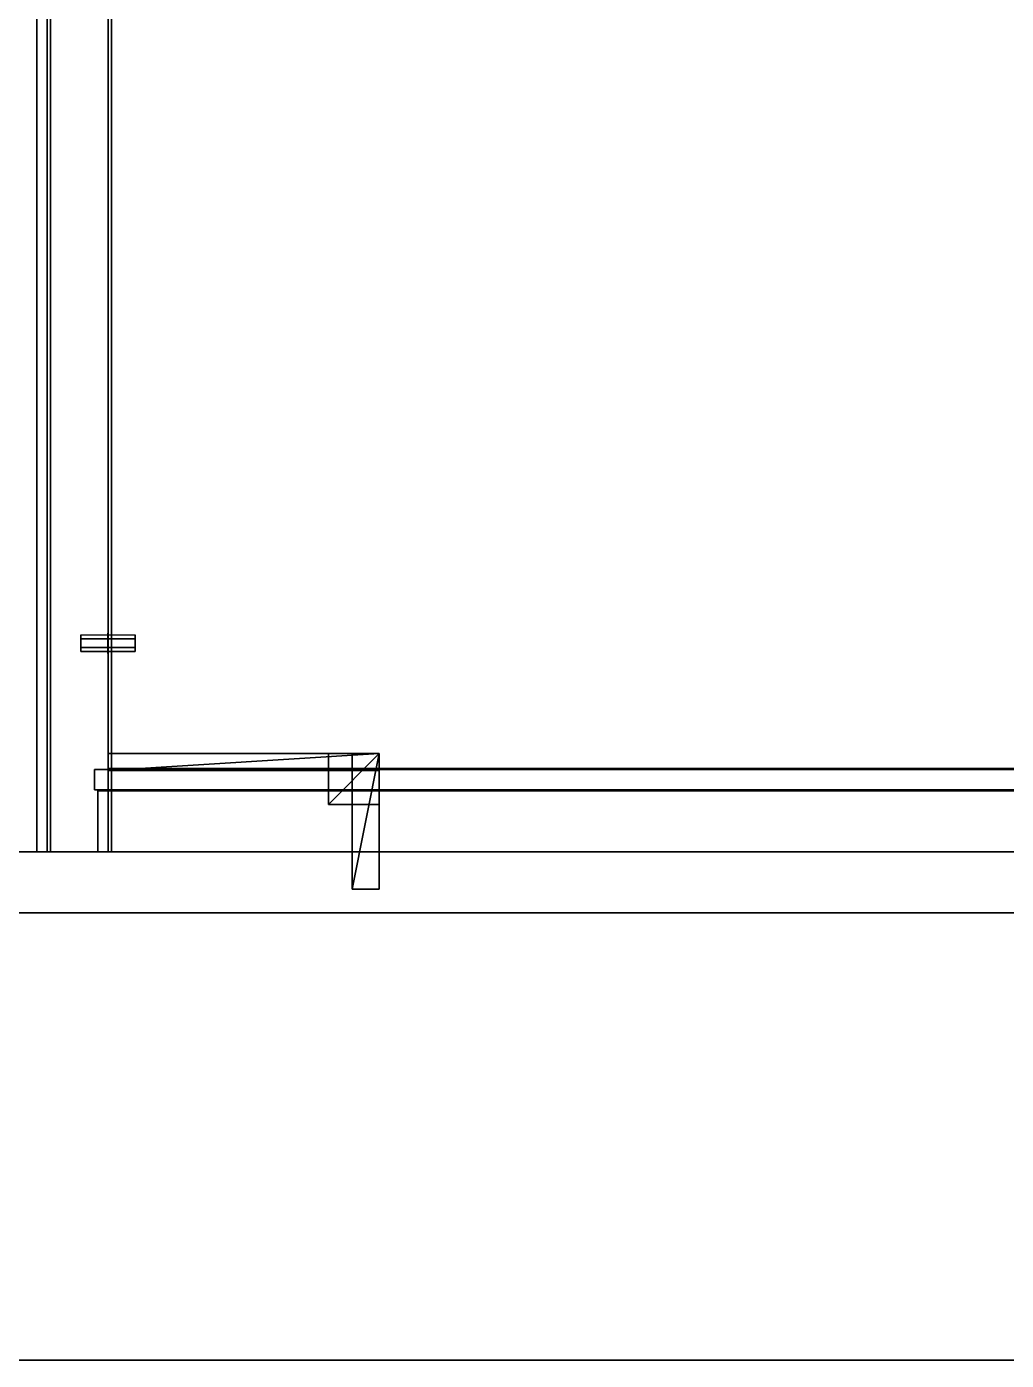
# Model space of a CAD drawing. Extents: x 0 to 4068, y -150 to 4325.
# Drawn here: x 1173 to 1462, y -150 to 243.5 of the extents above; entities that cross this region are included whole.
import ezdxf

# ---------------------------------------------------------------- set-up
doc = ezdxf.new("R2010")
doc.units = 0
for name, color, linetype in [('LAYER0', 7, 'CONTINUOUS'), ('LAYER152', 7, 'CONTINUOUS'), ('LAYER153', 7, 'CONTINUOUS'), ('LAYER154', 7, 'CONTINUOUS'), ('LAYER155', 7, 'CONTINUOUS'), ('LAYER157', 253, 'CONTINUOUS'), ('LAYER17', 45, 'CONTINUOUS'), ('LAYER174', 2, 'CONTINUOUS'), ('LAYER175', 7, 'CONTINUOUS'), ('LAYER176', 253, 'CONTINUOUS'), ('LAYER177', 253, 'CONTINUOUS'), ('LAYER178', 253, 'CONTINUOUS'), ('LAYER179', 253, 'CONTINUOUS'), ('LAYER180', 253, 'CONTINUOUS'), ('LAYER181', 253, 'CONTINUOUS'), ('LAYER182', 7, 'CONTINUOUS'), ('LAYER186', 254, 'CONTINUOUS'), ('LAYER309', 7, 'CONTINUOUS'), ('LAYER319', 253, 'CONTINUOUS'), ('LAYER320', 7, 'CONTINUOUS'), ('LAYER322', 7, 'CONTINUOUS'), ('LAYER331', 2, 'CONTINUOUS'), ('LAYER332', 7, 'CONTINUOUS'), ('LAYER333', 253, 'CONTINUOUS'), ('LAYER334', 253, 'CONTINUOUS'), ('LAYER335', 253, 'CONTINUOUS'), ('LAYER336', 253, 'CONTINUOUS'), ('LAYER337', 253, 'CONTINUOUS'), ('LAYER338', 253, 'CONTINUOUS'), ('LAYER339', 7, 'CONTINUOUS'), ('LAYER343', 254, 'CONTINUOUS'), ('LAYER354', 45, 'CONTINUOUS'), ('LAYER355', 45, 'CONTINUOUS'), ('LAYER356', 45, 'CONTINUOUS'), ('LAYER360', 45, 'CONTINUOUS'), ('LAYER4', 7, 'CONTINUOUS'), ('LAYER747', 7, 'CONTINUOUS')]:
    doc.layers.add(name, color=color, linetype=linetype)

msp = doc.modelspace()

# ---------------------------------------------------------------- linework, layer by layer
at = {"layer": 'LAYER0', "invisible_edges": 1}
for points in [[(4068, 4325, -5), (0, -150, -5), (0, 4325, -5), (4068, 4325, -5)], [(0, -150, -5), (4068, 4325, -5), (4068, -150, -5), (0, -150, -5)], [(4068, -150), (0, 4325), (0, -150), (4068, -150)], [(0, 4325), (4068, -150), (4068, 4325), (0, 4325)], [(4068, -150), (0, -150, -5), (4068, -150, -5), (4068, -150)], [(0, -150, -5), (4068, -150), (0, -150), (0, -150, -5)]]:
    msp.add_3dface(points, dxfattribs=at)
at = {"layer": 'LAYER152', "invisible_edges": 1}
for points in [[(1197, 18, 2221), (2103, 0, 2221), (1197, 0, 2221), (1197, 18, 2221)], [(2103, 0, 2221), (1197, 18, 2221), (2103, 18, 2221), (2103, 0, 2221)], [(1197, 0, 2341), (1197, 18, 2221), (1197, 0, 2221), (1197, 0, 2341)], [(1197, 18, 2221), (1197, 0, 2341), (1197, 18, 2341), (1197, 18, 2221)], [(2103, 18, 2341), (1197, 0, 2341), (2103, 0, 2341), (2103, 18, 2341)], [(1197, 0, 2341), (2103, 18, 2341), (1197, 18, 2341), (1197, 0, 2341)], [(1197, 18, 2221), (2103, 18, 2341), (2103, 18, 2221), (1197, 18, 2221)], [(2103, 18, 2341), (1197, 18, 2221), (1197, 18, 2341), (2103, 18, 2341)], [(1197, 0, 2341), (2103, 0, 2221), (2103, 0, 2341), (1197, 0, 2341)], [(2103, 0, 2221), (1197, 0, 2341), (1197, 0, 2221), (2103, 0, 2221)]]:
    msp.add_3dface(points, dxfattribs=at)
at = {"layer": 'LAYER153', "invisible_edges": 1}
for points in [[(2103, 0, 2359), (1197, 400, 2359), (1197, 0, 2359), (2103, 0, 2359)], [(1197, 400, 2359), (2103, 0, 2359), (2103, 400, 2359), (1197, 400, 2359)], [(1197, 0, 2341), (1197, 400, 2359), (1197, 400, 2341), (1197, 0, 2341)], [(1197, 400, 2359), (1197, 0, 2341), (1197, 0, 2359), (1197, 400, 2359)], [(2103, 400, 2341), (1197, 0, 2341), (1197, 400, 2341), (2103, 400, 2341)], [(1197, 0, 2341), (2103, 400, 2341), (2103, 0, 2341), (1197, 0, 2341)], [(1197, 0, 2341), (2103, 0, 2359), (1197, 0, 2359), (1197, 0, 2341)], [(2103, 0, 2359), (1197, 0, 2341), (2103, 0, 2341), (2103, 0, 2359)]]:
    msp.add_3dface(points, dxfattribs=at)
at = {"layer": 'LAYER154', "invisible_edges": 1}
for points in [[(1197, 0, 1701), (2103, 400, 1701), (2103, 0, 1701), (1197, 0, 1701)], [(2103, 400, 1701), (1197, 0, 1701), (1197, 400, 1701), (2103, 400, 1701)], [(1197, 0, 1701), (1197, 400, 1719), (1197, 400, 1701), (1197, 0, 1701)], [(1197, 400, 1719), (1197, 0, 1701), (1197, 0, 1719), (1197, 400, 1719)], [(1197, 400, 1719), (2103, 0, 1719), (2103, 400, 1719), (1197, 400, 1719)], [(2103, 0, 1719), (1197, 400, 1719), (1197, 0, 1719), (2103, 0, 1719)], [(2103, 0, 1719), (1197, 0, 1701), (2103, 0, 1701), (2103, 0, 1719)], [(1197, 0, 1701), (2103, 0, 1719), (1197, 0, 1719), (1197, 0, 1701)]]:
    msp.add_3dface(points, dxfattribs=at)
at = {"layer": 'LAYER155', "invisible_edges": 1}
for points in [[(1193, 24.3, 1715), (1193, 18.3, 2345), (1193, 24.3, 2345), (1193, 24.3, 1715)], [(1193, 18.3, 2345), (1193, 24.3, 1715), (1193, 18.3, 1715), (1193, 18.3, 2345)], [(2107, 24.3, 2345), (1193, 18.3, 2345), (2107, 18.3, 2345), (2107, 24.3, 2345)], [(1193, 18.3, 2345), (2107, 24.3, 2345), (1193, 24.3, 2345), (1193, 18.3, 2345)], [(1193, 24.3, 1715), (2107, 18.3, 1715), (1193, 18.3, 1715), (1193, 24.3, 1715)], [(2107, 18.3, 1715), (1193, 24.3, 1715), (2107, 24.3, 1715), (2107, 18.3, 1715)], [(2107, 24.3, 2345), (1193, 24.3, 1715), (1193, 24.3, 2345), (2107, 24.3, 2345)], [(1193, 24.3, 1715), (2107, 24.3, 2345), (2107, 24.3, 1715), (1193, 24.3, 1715)], [(2107, 18.3, 1715), (1193, 18.3, 2345), (1193, 18.3, 1715), (2107, 18.3, 1715)], [(1193, 18.3, 2345), (2107, 18.3, 1715), (2107, 18.3, 2345), (1193, 18.3, 2345)]]:
    msp.add_3dface(points, dxfattribs=at)
at = {"layer": 'LAYER157', "invisible_edges": 1}
for points in [[(1197, 0, 1700), (1179, 400, 1700), (1197, 400, 1700), (1197, 0, 1700)], [(1179, 400, 1700), (1197, 0, 1700), (1179, 0, 1700), (1179, 400, 1700)], [(1179, 0, 2360), (1197, 400, 2360), (1179, 400, 2360), (1179, 0, 2360)], [(1197, 400, 2360), (1179, 0, 2360), (1197, 0, 2360), (1197, 400, 2360)], [(1179, 400, 1700), (1179, 0, 2360), (1179, 400, 2360), (1179, 400, 1700)], [(1179, 0, 2360), (1179, 400, 1700), (1179, 0, 1700), (1179, 0, 2360)], [(1197, 0, 1700), (1197, 400, 2360), (1197, 0, 2360), (1197, 0, 1700)], [(1197, 400, 2360), (1197, 0, 1700), (1197, 400, 1700), (1197, 400, 2360)], [(1179, 0, 2360), (1197, 0, 1700), (1197, 0, 2360), (1179, 0, 2360)], [(1197, 0, 1700), (1179, 0, 2360), (1179, 0, 1700), (1197, 0, 1700)]]:
    msp.add_3dface(points, dxfattribs=at)
at = {"layer": 'LAYER17', "invisible_edges": 1}
for points in [[(1180, 0, 1900), (1162, 400, 1900), (1180, 400, 1900), (1180, 0, 1900)], [(1162, 400, 1900), (1180, 0, 1900), (1162, 0, 1900), (1162, 400, 1900)], [(1162, 0, 2400), (1180, 400, 2400), (1162, 400, 2400), (1162, 0, 2400)], [(1180, 400, 2400), (1162, 0, 2400), (1180, 0, 2400), (1180, 400, 2400)], [(1180, 400, 2400), (1180, 0, 1900), (1180, 400, 1900), (1180, 400, 2400)], [(1180, 0, 1900), (1180, 400, 2400), (1180, 0, 2400), (1180, 0, 1900)], [(1180, 0, 1900), (1162, 0, 2400), (1162, 0, 1900), (1180, 0, 1900)], [(1162, 0, 2400), (1180, 0, 1900), (1180, 0, 2400), (1162, 0, 2400)]]:
    msp.add_3dface(points, dxfattribs=at)
at = {"layer": 'LAYER174'}
for points in [[(1197, 29, 2295), (1197, 24, 2295), (1197, 29, 2318), (1197, 29, 2295)], [(1197, 29, 2318), (1197, 24, 2295), (1197, 24, 2318), (1197, 29, 2318)], [(1197, 29, 2318), (1197, 24, 2318), (1277, 29, 2318), (1197, 29, 2318)], [(1277, 29, 2318), (1197, 24, 2318), (1277, 24, 2318), (1277, 29, 2318)], [(1197, 29, 2318), (1277, 29, 2318), (1197, 29, 2295), (1197, 29, 2318)], [(1197, 29, 2295), (1277, 29, 2318), (1277, 29, 2295), (1197, 29, 2295)], [(1197, 29, 2295), (1277, 29, 2295), (1197, 24, 2295), (1197, 29, 2295)], [(1197, 24, 2295), (1277, 29, 2295), (1277, 24, 2295), (1197, 24, 2295)], [(1277, 29, 2318), (1277, 24, 2318), (1277, 29, 2295), (1277, 29, 2318)], [(1277, 29, 2295), (1277, 24, 2318), (1277, 24, 2295), (1277, 29, 2295)], [(1197, 24, 2295), (1277, 24, 2295), (1197, 24, 2318), (1197, 24, 2295)], [(1197, 24, 2318), (1277, 24, 2295), (1277, 24, 2318), (1197, 24, 2318)]]:
    msp.add_3dface(points, dxfattribs=at)
at = {"layer": 'LAYER175', "invisible_edges": 1}
for points in [[(1277, 29, 2295), (1197, 29, 2318), (1277, 29, 2318), (1277, 29, 2295)], [(1197, 29, 2318), (1277, 29, 2295), (1197, 29, 2295), (1197, 29, 2318)], [(1277, 24, 2318), (1197, 29, 2318), (1197, 24, 2318), (1277, 24, 2318)], [(1197, 29, 2318), (1277, 24, 2318), (1277, 29, 2318), (1197, 29, 2318)], [(1197, 24, 2295), (1197, 29, 2318), (1197, 29, 2295), (1197, 24, 2295)], [(1197, 29, 2318), (1197, 24, 2295), (1197, 24, 2318), (1197, 29, 2318)], [(1277, 29, 2295), (1197, 24, 2295), (1197, 29, 2295), (1277, 29, 2295)], [(1197, 24, 2295), (1277, 29, 2295), (1277, 24, 2295), (1197, 24, 2295)], [(1277, 24, 2318), (1277, 29, 2295), (1277, 29, 2318), (1277, 24, 2318)], [(1277, 29, 2295), (1277, 24, 2318), (1277, 24, 2295), (1277, 29, 2295)], [(1197, 24, 2295), (1277, 24, 2318), (1197, 24, 2318), (1197, 24, 2295)], [(1277, 24, 2318), (1197, 24, 2295), (1277, 24, 2295), (1277, 24, 2318)]]:
    msp.add_3dface(points, dxfattribs=at)
at = {"layer": 'LAYER176'}
for points in [[(1262, 29, 2303), (1262, 14, 2303), (1262, 29, 2318), (1262, 29, 2303)], [(1262, 29, 2318), (1262, 14, 2303), (1262, 14, 2318), (1262, 29, 2318)], [(1262, 29, 2318), (1262, 14, 2318), (1277, 29, 2318), (1262, 29, 2318)], [(1277, 29, 2318), (1262, 14, 2318), (1277, 14, 2318), (1277, 29, 2318)], [(1262, 29, 2318), (1277, 29, 2318), (1262, 29, 2303), (1262, 29, 2318)], [(1262, 29, 2303), (1277, 29, 2318), (1277, 29, 2303), (1262, 29, 2303)], [(1262, 29, 2303), (1277, 29, 2303), (1262, 14, 2303), (1262, 29, 2303)], [(1262, 14, 2303), (1277, 29, 2303), (1277, 14, 2303), (1262, 14, 2303)], [(1277, 29, 2318), (1277, 14, 2318), (1277, 29, 2303), (1277, 29, 2318)], [(1277, 29, 2303), (1277, 14, 2318), (1277, 14, 2303), (1277, 29, 2303)], [(1262, 14, 2303), (1277, 14, 2303), (1262, 14, 2318), (1262, 14, 2303)], [(1262, 14, 2318), (1277, 14, 2303), (1277, 14, 2318), (1262, 14, 2318)]]:
    msp.add_3dface(points, dxfattribs=at)
at = {"layer": 'LAYER177'}
for points in [[(1262, 29, 2303), (1262, 14, 2303), (1262, 29, 2318), (1262, 29, 2303)], [(1262, 29, 2318), (1262, 14, 2303), (1262, 14, 2318), (1262, 29, 2318)], [(1262, 29, 2318), (1262, 14, 2318), (1277, 29, 2318), (1262, 29, 2318)], [(1277, 29, 2318), (1262, 14, 2318), (1277, 14, 2318), (1277, 29, 2318)], [(1262, 29, 2318), (1277, 29, 2318), (1262, 29, 2303), (1262, 29, 2318)], [(1262, 29, 2303), (1277, 29, 2318), (1277, 29, 2303), (1262, 29, 2303)], [(1262, 29, 2303), (1277, 29, 2303), (1262, 14, 2303), (1262, 29, 2303)], [(1262, 14, 2303), (1277, 29, 2303), (1277, 14, 2303), (1262, 14, 2303)], [(1277, 29, 2318), (1277, 14, 2318), (1277, 29, 2303), (1277, 29, 2318)], [(1277, 29, 2303), (1277, 14, 2318), (1277, 14, 2303), (1277, 29, 2303)], [(1262, 14, 2303), (1277, 14, 2303), (1262, 14, 2318), (1262, 14, 2303)], [(1262, 14, 2318), (1277, 14, 2303), (1277, 14, 2318), (1262, 14, 2318)]]:
    msp.add_3dface(points, dxfattribs=at)
at = {"layer": 'LAYER178'}
for points in [[(1262, 29, 2303), (1262, 14, 2303), (1262, 29, 2318), (1262, 29, 2303)], [(1262, 29, 2318), (1262, 14, 2303), (1262, 14, 2318), (1262, 29, 2318)], [(1262, 29, 2318), (1262, 14, 2318), (1277, 29, 2318), (1262, 29, 2318)], [(1277, 29, 2318), (1262, 14, 2318), (1277, 14, 2318), (1277, 29, 2318)], [(1262, 29, 2318), (1277, 29, 2318), (1262, 29, 2303), (1262, 29, 2318)], [(1262, 29, 2303), (1277, 29, 2318), (1277, 29, 2303), (1262, 29, 2303)], [(1262, 29, 2303), (1277, 29, 2303), (1262, 14, 2303), (1262, 29, 2303)], [(1262, 14, 2303), (1277, 29, 2303), (1277, 14, 2303), (1262, 14, 2303)], [(1277, 29, 2318), (1277, 14, 2318), (1277, 29, 2303), (1277, 29, 2318)], [(1277, 29, 2303), (1277, 14, 2318), (1277, 14, 2303), (1277, 29, 2303)], [(1262, 14, 2303), (1277, 14, 2303), (1262, 14, 2318), (1262, 14, 2303)], [(1262, 14, 2318), (1277, 14, 2303), (1277, 14, 2318), (1262, 14, 2318)]]:
    msp.add_3dface(points, dxfattribs=at)
at = {"layer": 'LAYER179'}
for points in [[(1262, 29, 2303), (1262, 14, 2303), (1262, 29, 2318), (1262, 29, 2303)], [(1262, 29, 2318), (1262, 14, 2303), (1262, 14, 2318), (1262, 29, 2318)], [(1262, 29, 2318), (1262, 14, 2318), (1277, 29, 2318), (1262, 29, 2318)], [(1277, 29, 2318), (1262, 14, 2318), (1277, 14, 2318), (1277, 29, 2318)], [(1262, 29, 2318), (1277, 29, 2318), (1262, 29, 2303), (1262, 29, 2318)], [(1262, 29, 2303), (1277, 29, 2318), (1277, 29, 2303), (1262, 29, 2303)], [(1262, 29, 2303), (1277, 29, 2303), (1262, 14, 2303), (1262, 29, 2303)], [(1262, 14, 2303), (1277, 29, 2303), (1277, 14, 2303), (1262, 14, 2303)], [(1277, 29, 2318), (1277, 14, 2318), (1277, 29, 2303), (1277, 29, 2318)], [(1277, 29, 2303), (1277, 14, 2318), (1277, 14, 2303), (1277, 29, 2303)], [(1262, 14, 2303), (1277, 14, 2303), (1262, 14, 2318), (1262, 14, 2303)], [(1262, 14, 2318), (1277, 14, 2303), (1277, 14, 2318), (1262, 14, 2318)]]:
    msp.add_3dface(points, dxfattribs=at)
at = {"layer": 'LAYER180'}
for points in [[(1269, 29, 2310), (1269, -11, 2310), (1269, 29, 2318), (1269, 29, 2310)], [(1269, 29, 2318), (1269, -11, 2310), (1269, -11, 2318), (1269, 29, 2318)], [(1269, 29, 2318), (1269, -11, 2318), (1277, 29, 2318), (1269, 29, 2318)], [(1277, 29, 2318), (1269, -11, 2318), (1277, -11, 2318), (1277, 29, 2318)], [(1269, 29, 2318), (1277, 29, 2318), (1269, 29, 2310), (1269, 29, 2318)], [(1269, 29, 2310), (1277, 29, 2318), (1277, 29, 2310), (1269, 29, 2310)], [(1269, 29, 2310), (1277, 29, 2310), (1269, -11, 2310), (1269, 29, 2310)], [(1269, -11, 2310), (1277, 29, 2310), (1277, -11, 2310), (1269, -11, 2310)], [(1277, 29, 2318), (1277, -11, 2318), (1277, 29, 2310), (1277, 29, 2318)], [(1277, 29, 2310), (1277, -11, 2318), (1277, -11, 2310), (1277, 29, 2310)], [(1269, -11, 2310), (1277, -11, 2310), (1269, -11, 2318), (1269, -11, 2310)], [(1269, -11, 2318), (1277, -11, 2310), (1277, -11, 2318), (1269, -11, 2318)]]:
    msp.add_3dface(points, dxfattribs=at)
at = {"layer": 'LAYER181'}
for points in [[(1197, 29, 2302), (1197, 24, 2302), (1197, 29, 2318), (1197, 29, 2302)], [(1197, 29, 2318), (1197, 24, 2302), (1197, 24, 2318), (1197, 29, 2318)], [(1197, 29, 2318), (1197, 24, 2318), (1277, 29, 2318), (1197, 29, 2318)], [(1277, 29, 2318), (1197, 24, 2318), (1277, 24, 2318), (1277, 29, 2318)], [(1197, 29, 2318), (1277, 29, 2318), (1197, 29, 2302), (1197, 29, 2318)], [(1197, 29, 2302), (1277, 29, 2318), (1277, 29, 2302), (1197, 29, 2302)], [(1197, 29, 2302), (1277, 29, 2302), (1197, 24, 2302), (1197, 29, 2302)], [(1197, 24, 2302), (1277, 29, 2302), (1277, 24, 2302), (1197, 24, 2302)], [(1277, 29, 2318), (1277, 24, 2318), (1277, 29, 2302), (1277, 29, 2318)], [(1277, 29, 2302), (1277, 24, 2318), (1277, 24, 2302), (1277, 29, 2302)], [(1197, 24, 2302), (1277, 24, 2302), (1197, 24, 2318), (1197, 24, 2302)], [(1197, 24, 2318), (1277, 24, 2302), (1277, 24, 2318), (1197, 24, 2318)]]:
    msp.add_3dface(points, dxfattribs=at)
at = {"layer": 'LAYER182', "invisible_edges": 1}
for points in [[(1197, 24.6, 2021), (2103, 380, 2021), (2103, 24.6, 2021), (1197, 24.6, 2021)], [(2103, 380, 2021), (1197, 24.6, 2021), (1197, 380, 2021), (2103, 380, 2021)], [(1197, 24.6, 2021), (1197, 380, 2039), (1197, 380, 2021), (1197, 24.6, 2021)], [(1197, 380, 2039), (1197, 24.6, 2021), (1197, 24.6, 2039), (1197, 380, 2039)], [(1197, 380, 2039), (2103, 24.6, 2039), (2103, 380, 2039), (1197, 380, 2039)], [(2103, 24.6, 2039), (1197, 380, 2039), (1197, 24.6, 2039), (2103, 24.6, 2039)], [(2103, 24.6, 2039), (1197, 24.6, 2021), (2103, 24.6, 2021), (2103, 24.6, 2039)], [(1197, 24.6, 2021), (2103, 24.6, 2039), (1197, 24.6, 2039), (1197, 24.6, 2021)]]:
    msp.add_3dface(points, dxfattribs=at)
at = {"layer": 'LAYER186'}
for points in [[(1189, 64.1, 2018.5), (1189, 59.1, 2018.5), (1189, 60.35, 2020.665), (1189, 62.85, 2020.665)], [(1189, 64.1, 2018.5), (1189, 62.85, 2016.335), (1189, 60.35, 2016.335), (1189, 59.1, 2018.5)], [(1196.95, 58.6, 2018.5), (1196.95, 64.6, 2018.5), (1196.95, 63.1, 2021.098), (1196.95, 60.1, 2021.098)], [(1196.95, 58.6, 2018.5), (1196.95, 64.6, 2018.5), (1196.95, 63.1, 2015.902), (1196.95, 60.1, 2015.902)], [(1197.05, 58.6, 2018.5), (1197.05, 64.6, 2018.5), (1197.05, 63.1, 2021.098), (1197.05, 60.1, 2021.098)], [(1197.05, 58.6, 2018.5), (1197.05, 64.6, 2018.5), (1197.05, 63.1, 2015.902), (1197.05, 60.1, 2015.902)], [(1205, 64.1, 2018.5), (1205, 59.1, 2018.5), (1205, 60.35, 2020.665), (1205, 62.85, 2020.665)], [(1205, 64.1, 2018.5), (1205, 62.85, 2016.335), (1205, 60.35, 2016.335), (1205, 59.1, 2018.5)]]:
    msp.add_3dface(points, dxfattribs=at)
at = {"layer": 'LAYER309', "invisible_edges": 1}
for points in [[(1197, 0, 151), (2103, 400, 151), (2103, 0, 151), (1197, 0, 151)], [(2103, 400, 151), (1197, 0, 151), (1197, 400, 151), (2103, 400, 151)], [(1197, 0, 151), (1197, 400, 169), (1197, 400, 151), (1197, 0, 151)], [(1197, 400, 169), (1197, 0, 151), (1197, 0, 169), (1197, 400, 169)], [(1197, 400, 169), (2103, 0, 169), (2103, 400, 169), (1197, 400, 169)], [(2103, 0, 169), (1197, 400, 169), (1197, 0, 169), (2103, 0, 169)], [(2103, 0, 169), (1197, 0, 151), (2103, 0, 151), (2103, 0, 169)], [(1197, 0, 151), (2103, 0, 169), (1197, 0, 169), (1197, 0, 151)]]:
    msp.add_3dface(points, dxfattribs=at)
at = {"layer": 'LAYER319', "invisible_edges": 1}
for points in [[(1197, 0, 150), (1179, 400, 150), (1197, 400, 150), (1197, 0, 150)], [(1179, 400, 150), (1197, 0, 150), (1179, 0, 150), (1179, 400, 150)], [(1179, 0, 875), (1197, 400, 875), (1179, 400, 875), (1179, 0, 875)], [(1197, 400, 875), (1179, 0, 875), (1197, 0, 875), (1197, 400, 875)], [(1179, 400, 150), (1179, 0, 875), (1179, 400, 875), (1179, 400, 150)], [(1179, 0, 875), (1179, 400, 150), (1179, 0, 150), (1179, 0, 875)], [(1197, 0, 150), (1197, 400, 875), (1197, 0, 875), (1197, 0, 150)], [(1197, 400, 875), (1197, 0, 150), (1197, 400, 150), (1197, 400, 875)], [(1179, 0, 875), (1197, 0, 150), (1197, 0, 875), (1179, 0, 875)], [(1197, 0, 150), (1179, 0, 875), (1179, 0, 150), (1197, 0, 150)]]:
    msp.add_3dface(points, dxfattribs=at)
at = {"layer": 'LAYER320', "invisible_edges": 1}
for points in [[(1193, 24.3, 165), (1193, 18.3, 874.5), (1193, 24.3, 874.5), (1193, 24.3, 165)], [(1193, 18.3, 874.5), (1193, 24.3, 165), (1193, 18.3, 165), (1193, 18.3, 874.5)], [(2107, 24.3, 874.5), (1193, 18.3, 874.5), (2107, 18.3, 874.5), (2107, 24.3, 874.5)], [(1193, 18.3, 874.5), (2107, 24.3, 874.5), (1193, 24.3, 874.5), (1193, 18.3, 874.5)], [(1193, 24.3, 165), (2107, 18.3, 165), (1193, 18.3, 165), (1193, 24.3, 165)], [(2107, 18.3, 165), (1193, 24.3, 165), (2107, 24.3, 165), (2107, 18.3, 165)], [(2107, 24.3, 874.5), (1193, 24.3, 165), (1193, 24.3, 874.5), (2107, 24.3, 874.5)], [(1193, 24.3, 165), (2107, 24.3, 874.5), (2107, 24.3, 165), (1193, 24.3, 165)], [(2107, 18.3, 165), (1193, 18.3, 874.5), (1193, 18.3, 165), (2107, 18.3, 165)], [(1193, 18.3, 874.5), (2107, 18.3, 165), (2107, 18.3, 874.5), (1193, 18.3, 874.5)]]:
    msp.add_3dface(points, dxfattribs=at)
at = {"layer": 'LAYER322', "invisible_edges": 1}
for points in [[(1197, 18, 754.5), (1197, 0, 874.5), (1197, 18, 874.5), (1197, 18, 754.5)], [(1197, 0, 874.5), (1197, 18, 754.5), (1197, 0, 754.5), (1197, 0, 874.5)], [(2103, 18, 874.5), (1197, 0, 874.5), (2103, 0, 874.5), (2103, 18, 874.5)], [(1197, 0, 874.5), (2103, 18, 874.5), (1197, 18, 874.5), (1197, 0, 874.5)], [(1197, 18, 754.5), (2103, 0, 754.5), (1197, 0, 754.5), (1197, 18, 754.5)], [(2103, 0, 754.5), (1197, 18, 754.5), (2103, 18, 754.5), (2103, 0, 754.5)], [(2103, 18, 874.5), (1197, 18, 754.5), (1197, 18, 874.5), (2103, 18, 874.5)], [(1197, 18, 754.5), (2103, 18, 874.5), (2103, 18, 754.5), (1197, 18, 754.5)], [(2103, 0, 754.5), (1197, 0, 874.5), (1197, 0, 754.5), (2103, 0, 754.5)], [(1197, 0, 874.5), (2103, 0, 754.5), (2103, 0, 874.5), (1197, 0, 874.5)]]:
    msp.add_3dface(points, dxfattribs=at)
at = {"layer": 'LAYER331'}
for points in [[(1197, 29, 811), (1197, 24, 811), (1197, 29, 834), (1197, 29, 811)], [(1197, 29, 834), (1197, 24, 811), (1197, 24, 834), (1197, 29, 834)], [(1197, 29, 834), (1197, 24, 834), (1277, 29, 834), (1197, 29, 834)], [(1277, 29, 834), (1197, 24, 834), (1277, 24, 834), (1277, 29, 834)], [(1197, 29, 834), (1277, 29, 834), (1197, 29, 811), (1197, 29, 834)], [(1197, 29, 811), (1277, 29, 834), (1277, 29, 811), (1197, 29, 811)], [(1197, 29, 811), (1277, 29, 811), (1197, 24, 811), (1197, 29, 811)], [(1197, 24, 811), (1277, 29, 811), (1277, 24, 811), (1197, 24, 811)], [(1277, 29, 834), (1277, 24, 834), (1277, 29, 811), (1277, 29, 834)], [(1277, 29, 811), (1277, 24, 834), (1277, 24, 811), (1277, 29, 811)], [(1197, 24, 811), (1277, 24, 811), (1197, 24, 834), (1197, 24, 811)], [(1197, 24, 834), (1277, 24, 811), (1277, 24, 834), (1197, 24, 834)]]:
    msp.add_3dface(points, dxfattribs=at)
at = {"layer": 'LAYER332', "invisible_edges": 1}
for points in [[(1277, 29, 811), (1197, 29, 834), (1277, 29, 834), (1277, 29, 811)], [(1197, 29, 834), (1277, 29, 811), (1197, 29, 811), (1197, 29, 834)], [(1277, 24, 834), (1197, 29, 834), (1197, 24, 834), (1277, 24, 834)], [(1197, 29, 834), (1277, 24, 834), (1277, 29, 834), (1197, 29, 834)], [(1197, 24, 811), (1197, 29, 834), (1197, 29, 811), (1197, 24, 811)], [(1197, 29, 834), (1197, 24, 811), (1197, 24, 834), (1197, 29, 834)], [(1277, 29, 811), (1197, 24, 811), (1197, 29, 811), (1277, 29, 811)], [(1197, 24, 811), (1277, 29, 811), (1277, 24, 811), (1197, 24, 811)], [(1277, 24, 834), (1277, 29, 811), (1277, 29, 834), (1277, 24, 834)], [(1277, 29, 811), (1277, 24, 834), (1277, 24, 811), (1277, 29, 811)], [(1197, 24, 811), (1277, 24, 834), (1197, 24, 834), (1197, 24, 811)], [(1277, 24, 834), (1197, 24, 811), (1277, 24, 811), (1277, 24, 834)]]:
    msp.add_3dface(points, dxfattribs=at)
at = {"layer": 'LAYER333'}
for points in [[(1262, 29, 819), (1262, 14, 819), (1262, 29, 834), (1262, 29, 819)], [(1262, 29, 834), (1262, 14, 819), (1262, 14, 834), (1262, 29, 834)], [(1262, 29, 834), (1262, 14, 834), (1277, 29, 834), (1262, 29, 834)], [(1277, 29, 834), (1262, 14, 834), (1277, 14, 834), (1277, 29, 834)], [(1262, 29, 834), (1277, 29, 834), (1262, 29, 819), (1262, 29, 834)], [(1262, 29, 819), (1277, 29, 834), (1277, 29, 819), (1262, 29, 819)], [(1262, 29, 819), (1277, 29, 819), (1262, 14, 819), (1262, 29, 819)], [(1262, 14, 819), (1277, 29, 819), (1277, 14, 819), (1262, 14, 819)], [(1277, 29, 834), (1277, 14, 834), (1277, 29, 819), (1277, 29, 834)], [(1277, 29, 819), (1277, 14, 834), (1277, 14, 819), (1277, 29, 819)], [(1262, 14, 819), (1277, 14, 819), (1262, 14, 834), (1262, 14, 819)], [(1262, 14, 834), (1277, 14, 819), (1277, 14, 834), (1262, 14, 834)]]:
    msp.add_3dface(points, dxfattribs=at)
at = {"layer": 'LAYER334'}
for points in [[(1262, 29, 819), (1262, 14, 819), (1262, 29, 834), (1262, 29, 819)], [(1262, 29, 834), (1262, 14, 819), (1262, 14, 834), (1262, 29, 834)], [(1262, 29, 834), (1262, 14, 834), (1277, 29, 834), (1262, 29, 834)], [(1277, 29, 834), (1262, 14, 834), (1277, 14, 834), (1277, 29, 834)], [(1262, 29, 834), (1277, 29, 834), (1262, 29, 819), (1262, 29, 834)], [(1262, 29, 819), (1277, 29, 834), (1277, 29, 819), (1262, 29, 819)], [(1262, 29, 819), (1277, 29, 819), (1262, 14, 819), (1262, 29, 819)], [(1262, 14, 819), (1277, 29, 819), (1277, 14, 819), (1262, 14, 819)], [(1277, 29, 834), (1277, 14, 834), (1277, 29, 819), (1277, 29, 834)], [(1277, 29, 819), (1277, 14, 834), (1277, 14, 819), (1277, 29, 819)], [(1262, 14, 819), (1277, 14, 819), (1262, 14, 834), (1262, 14, 819)], [(1262, 14, 834), (1277, 14, 819), (1277, 14, 834), (1262, 14, 834)]]:
    msp.add_3dface(points, dxfattribs=at)
at = {"layer": 'LAYER335'}
for points in [[(1262, 29, 819), (1262, 14, 819), (1262, 29, 834), (1262, 29, 819)], [(1262, 29, 834), (1262, 14, 819), (1262, 14, 834), (1262, 29, 834)], [(1262, 29, 834), (1262, 14, 834), (1277, 29, 834), (1262, 29, 834)], [(1277, 29, 834), (1262, 14, 834), (1277, 14, 834), (1277, 29, 834)], [(1262, 29, 834), (1277, 29, 834), (1262, 29, 819), (1262, 29, 834)], [(1262, 29, 819), (1277, 29, 834), (1277, 29, 819), (1262, 29, 819)], [(1262, 29, 819), (1277, 29, 819), (1262, 14, 819), (1262, 29, 819)], [(1262, 14, 819), (1277, 29, 819), (1277, 14, 819), (1262, 14, 819)], [(1277, 29, 834), (1277, 14, 834), (1277, 29, 819), (1277, 29, 834)], [(1277, 29, 819), (1277, 14, 834), (1277, 14, 819), (1277, 29, 819)], [(1262, 14, 819), (1277, 14, 819), (1262, 14, 834), (1262, 14, 819)], [(1262, 14, 834), (1277, 14, 819), (1277, 14, 834), (1262, 14, 834)]]:
    msp.add_3dface(points, dxfattribs=at)
at = {"layer": 'LAYER336'}
for points in [[(1262, 29, 819), (1262, 14, 819), (1262, 29, 834), (1262, 29, 819)], [(1262, 29, 834), (1262, 14, 819), (1262, 14, 834), (1262, 29, 834)], [(1262, 29, 834), (1262, 14, 834), (1277, 29, 834), (1262, 29, 834)], [(1277, 29, 834), (1262, 14, 834), (1277, 14, 834), (1277, 29, 834)], [(1262, 29, 834), (1277, 29, 834), (1262, 29, 819), (1262, 29, 834)], [(1262, 29, 819), (1277, 29, 834), (1277, 29, 819), (1262, 29, 819)], [(1262, 29, 819), (1277, 29, 819), (1262, 14, 819), (1262, 29, 819)], [(1262, 14, 819), (1277, 29, 819), (1277, 14, 819), (1262, 14, 819)], [(1277, 29, 834), (1277, 14, 834), (1277, 29, 819), (1277, 29, 834)], [(1277, 29, 819), (1277, 14, 834), (1277, 14, 819), (1277, 29, 819)], [(1262, 14, 819), (1277, 14, 819), (1262, 14, 834), (1262, 14, 819)], [(1262, 14, 834), (1277, 14, 819), (1277, 14, 834), (1262, 14, 834)]]:
    msp.add_3dface(points, dxfattribs=at)
at = {"layer": 'LAYER337'}
for points in [[(1269, 29, 826), (1269, -11, 826), (1269, 29, 834), (1269, 29, 826)], [(1269, 29, 834), (1269, -11, 826), (1269, -11, 834), (1269, 29, 834)], [(1269, 29, 834), (1269, -11, 834), (1277, 29, 834), (1269, 29, 834)], [(1277, 29, 834), (1269, -11, 834), (1277, -11, 834), (1277, 29, 834)], [(1269, 29, 834), (1277, 29, 834), (1269, 29, 826), (1269, 29, 834)], [(1269, 29, 826), (1277, 29, 834), (1277, 29, 826), (1269, 29, 826)], [(1269, 29, 826), (1277, 29, 826), (1269, -11, 826), (1269, 29, 826)], [(1269, -11, 826), (1277, 29, 826), (1277, -11, 826), (1269, -11, 826)], [(1277, 29, 834), (1277, -11, 834), (1277, 29, 826), (1277, 29, 834)], [(1277, 29, 826), (1277, -11, 834), (1277, -11, 826), (1277, 29, 826)], [(1269, -11, 826), (1277, -11, 826), (1269, -11, 834), (1269, -11, 826)], [(1269, -11, 834), (1277, -11, 826), (1277, -11, 834), (1269, -11, 834)]]:
    msp.add_3dface(points, dxfattribs=at)
at = {"layer": 'LAYER338'}
for points in [[(1197, 29, 818), (1197, 24, 818), (1197, 29, 834), (1197, 29, 818)], [(1197, 29, 834), (1197, 24, 818), (1197, 24, 834), (1197, 29, 834)], [(1197, 29, 834), (1197, 24, 834), (1277, 29, 834), (1197, 29, 834)], [(1277, 29, 834), (1197, 24, 834), (1277, 24, 834), (1277, 29, 834)], [(1197, 29, 834), (1277, 29, 834), (1197, 29, 818), (1197, 29, 834)], [(1197, 29, 818), (1277, 29, 834), (1277, 29, 818), (1197, 29, 818)], [(1197, 29, 818), (1277, 29, 818), (1197, 24, 818), (1197, 29, 818)], [(1197, 24, 818), (1277, 29, 818), (1277, 24, 818), (1197, 24, 818)], [(1277, 29, 834), (1277, 24, 834), (1277, 29, 818), (1277, 29, 834)], [(1277, 29, 818), (1277, 24, 834), (1277, 24, 818), (1277, 29, 818)], [(1197, 24, 818), (1277, 24, 818), (1197, 24, 834), (1197, 24, 818)], [(1197, 24, 834), (1277, 24, 818), (1277, 24, 834), (1197, 24, 834)]]:
    msp.add_3dface(points, dxfattribs=at)
at = {"layer": 'LAYER339', "invisible_edges": 1}
for points in [[(1197, 24.6, 503.5), (2103, 380, 503.5), (2103, 24.6, 503.5), (1197, 24.6, 503.5)], [(2103, 380, 503.5), (1197, 24.6, 503.5), (1197, 380, 503.5), (2103, 380, 503.5)], [(1197, 24.6, 503.5), (1197, 380, 521.5), (1197, 380, 503.5), (1197, 24.6, 503.5)], [(1197, 380, 521.5), (1197, 24.6, 503.5), (1197, 24.6, 521.5), (1197, 380, 521.5)], [(1197, 380, 521.5), (2103, 24.6, 521.5), (2103, 380, 521.5), (1197, 380, 521.5)], [(2103, 24.6, 521.5), (1197, 380, 521.5), (1197, 24.6, 521.5), (2103, 24.6, 521.5)], [(2103, 24.6, 521.5), (1197, 24.6, 503.5), (2103, 24.6, 503.5), (2103, 24.6, 521.5)], [(1197, 24.6, 503.5), (2103, 24.6, 521.5), (1197, 24.6, 521.5), (1197, 24.6, 503.5)]]:
    msp.add_3dface(points, dxfattribs=at)
at = {"layer": 'LAYER343'}
for points in [[(1189, 64.1, 501), (1189, 59.1, 501), (1189, 60.35, 503.165), (1189, 62.85, 503.165)], [(1189, 64.1, 501), (1189, 62.85, 498.8349), (1189, 60.35, 498.8349), (1189, 59.1, 501)], [(1196.95, 58.6, 501), (1196.95, 64.6, 501), (1196.95, 63.1, 503.5981), (1196.95, 60.1, 503.5981)], [(1196.95, 58.6, 501), (1196.95, 64.6, 501), (1196.95, 63.1, 498.4019), (1196.95, 60.1, 498.4019)], [(1197.05, 58.6, 501), (1197.05, 64.6, 501), (1197.05, 63.1, 503.5981), (1197.05, 60.1, 503.5981)], [(1197.05, 58.6, 501), (1197.05, 64.6, 501), (1197.05, 63.1, 498.4019), (1197.05, 60.1, 498.4019)], [(1205, 64.1, 501), (1205, 59.1, 501), (1205, 60.35, 503.165), (1205, 62.85, 503.165)], [(1205, 64.1, 501), (1205, 62.85, 498.8349), (1205, 60.35, 498.8349), (1205, 59.1, 501)]]:
    msp.add_3dface(points, dxfattribs=at)
at = {"layer": 'LAYER354', "invisible_edges": 1}
for points in [[(1176, 0, 875), (3495, 423, 875), (3495, 0, 875), (1176, 0, 875)], [(3495, 423, 875), (1176, 0, 875), (1176, 423, 875), (3495, 423, 875)], [(1176, 0, 875), (1176, 423, 893), (1176, 423, 875), (1176, 0, 875)], [(1176, 423, 893), (1176, 0, 875), (1176, 0, 893), (1176, 423, 893)], [(1176, 423, 893), (3495, 0, 893), (3495, 423, 893), (1176, 423, 893)], [(3495, 0, 893), (1176, 423, 893), (1176, 0, 893), (3495, 0, 893)], [(3495, 0, 893), (1176, 0, 875), (3495, 0, 875), (3495, 0, 893)], [(1176, 0, 875), (3495, 0, 893), (1176, 0, 893), (1176, 0, 875)]]:
    msp.add_3dface(points, dxfattribs=at)
at = {"layer": 'LAYER355', "invisible_edges": 1}
for points in [[(1180, 0, 1682), (1180, 423, 893), (1180, 0, 893), (1180, 0, 1682)], [(1180, 423, 893), (1180, 0, 1682), (1180, 423, 1682), (1180, 423, 893)], [(1198, 0, 893), (1180, 423, 893), (1198, 423, 893), (1198, 0, 893)], [(1180, 423, 893), (1198, 0, 893), (1180, 0, 893), (1180, 423, 893)], [(1180, 0, 1682), (1198, 423, 1682), (1180, 423, 1682), (1180, 0, 1682)], [(1198, 423, 1682), (1180, 0, 1682), (1198, 0, 1682), (1198, 423, 1682)], [(1198, 423, 1682), (1198, 0, 893), (1198, 423, 893), (1198, 423, 1682)], [(1198, 0, 893), (1198, 423, 1682), (1198, 0, 1682), (1198, 0, 893)], [(1198, 0, 893), (1180, 0, 1682), (1180, 0, 893), (1198, 0, 893)], [(1180, 0, 1682), (1198, 0, 893), (1198, 0, 1682), (1180, 0, 1682)]]:
    msp.add_3dface(points, dxfattribs=at)
at = {"layer": 'LAYER356', "invisible_edges": 1}
for points in [[(1194, 18, 893), (3495, 0, 893), (1194, 0, 893), (1194, 18, 893)], [(3495, 0, 893), (1194, 18, 893), (3495, 18, 893), (3495, 0, 893)], [(1194, 0, 1682), (1194, 18, 893), (1194, 0, 893), (1194, 0, 1682)], [(1194, 18, 893), (1194, 0, 1682), (1194, 18, 1682), (1194, 18, 893)], [(3495, 18, 1682), (1194, 0, 1682), (3495, 0, 1682), (3495, 18, 1682)], [(1194, 0, 1682), (3495, 18, 1682), (1194, 18, 1682), (1194, 0, 1682)], [(1194, 18, 893), (3495, 18, 1682), (3495, 18, 893), (1194, 18, 893)], [(3495, 18, 1682), (1194, 18, 893), (1194, 18, 1682), (3495, 18, 1682)], [(1194, 0, 1682), (3495, 0, 893), (3495, 0, 1682), (1194, 0, 1682)], [(3495, 0, 893), (1194, 0, 1682), (1194, 0, 893), (3495, 0, 893)]]:
    msp.add_3dface(points, dxfattribs=at)
at = {"layer": 'LAYER360', "invisible_edges": 1}
for points in [[(1176, 423, 1700), (3495, 0, 1700), (3495, 423, 1700), (1176, 423, 1700)], [(3495, 0, 1700), (1176, 423, 1700), (1176, 0, 1700), (3495, 0, 1700)], [(1176, 423, 1700), (1176, 0, 1682), (1176, 0, 1700), (1176, 423, 1700)], [(1176, 0, 1682), (1176, 423, 1700), (1176, 423, 1682), (1176, 0, 1682)], [(1176, 0, 1682), (3495, 423, 1682), (3495, 0, 1682), (1176, 0, 1682)], [(3495, 423, 1682), (1176, 0, 1682), (1176, 423, 1682), (3495, 423, 1682)], [(1176, 0, 1682), (3495, 0, 1700), (1176, 0, 1700), (1176, 0, 1682)], [(3495, 0, 1700), (1176, 0, 1682), (3495, 0, 1682), (3495, 0, 1700)]]:
    msp.add_3dface(points, dxfattribs=at)
at = {"layer": 'LAYER4'}
for points, invisible_edges in [([(180, 0), (4068, -150), (30, -150), (180, 0)], 1), ([(4068, -150, 2410), (180, 0, 2410), (30, -150, 2410), (4068, -150, 2410)], 1), ([(4068, -150), (180, 0), (3918, 0), (4068, -150)], 1), ([(3918, 0, 2410), (3345.5, 0, 1842.5), (180, 0, 2410), (3918, 0, 2410)], 3), ([(3285.5, 0, 1842.5), (180, 0, 2410), (3345.5, 0, 1842.5), (3285.5, 0, 1842.5)], 3), ([(3285.5, 0, 1762.5), (180, 0, 2410), (3285.5, 0, 1842.5), (3285.5, 0, 1762.5)], 3), ([(1801.5, 0, 1215.5), (180, 0, 2410), (3285.5, 0, 1762.5), (1801.5, 0, 1215.5)], 7), ([(1741.5, 0, 1215.5), (180, 0, 2410), (1801.5, 0, 1215.5), (1741.5, 0, 1215.5)], 3), ([(864.5, 0, 1204.5), (180, 0, 2410), (1741.5, 0, 1215.5), (864.5, 0, 1204.5)], 7), ([(180, 0), (804.5, 0, 1124.5), (3918, 0), (180, 0)], 3), ([(180, 0, 2410), (4068, -150, 2410), (3918, 0, 2410), (180, 0, 2410)], 1), ([(864.5, 0, 1124.5), (3918, 0), (804.5, 0, 1124.5), (864.5, 0, 1124.5)], 3), ([(1741.5, 0, 1135.5), (864.5, 0, 1204.5), (1741.5, 0, 1215.5), (1741.5, 0, 1135.5)], 3), ([(1741.5, 0, 1135.5), (864.5, 0, 1124.5), (864.5, 0, 1204.5), (1741.5, 0, 1135.5)], 5), ([(864.5, 0, 1124.5), (1741.5, 0, 1135.5), (3285.5, 0, 1132.5), (864.5, 0, 1124.5)], 7), ([(3345.5, 0, 1132.5), (864.5, 0, 1124.5), (3285.5, 0, 1132.5), (3345.5, 0, 1132.5)], 3), ([(3345.5, 0, 1132.5), (3918, 0), (864.5, 0, 1124.5), (3345.5, 0, 1132.5)], 7), ([(4068, -150, 2410), (30, -150), (4068, -150), (4068, -150, 2410)], 1), ([(30, -150), (4068, -150, 2410), (30, -150, 2410), (30, -150)], 1)]:
    msp.add_3dface(points, dxfattribs=dict(at, invisible_edges=invisible_edges))
at = {"layer": 'LAYER747', "invisible_edges": 1}
for points in [[(1600, 0, 60), (0, 0), (0, 0, 60), (1600, 0, 60)], [(0, 0), (1600, 0, 60), (1600, 0), (0, 0)], [(1600, -18), (0, 0), (1600, 0), (1600, -18)], [(0, 0), (1600, -18), (0, -18), (0, 0)], [(0, -18, 60), (1600, 0, 60), (0, 0, 60), (0, -18, 60)], [(1600, 0, 60), (0, -18, 60), (1600, -18, 60), (1600, 0, 60)], [(1600, -18), (0, -18, 60), (0, -18), (1600, -18)], [(0, -18, 60), (1600, -18), (1600, -18, 60), (0, -18, 60)]]:
    msp.add_3dface(points, dxfattribs=at)

# ---------------------------------------------------------------- meshes
at = {"layer": 'LAYER186'}
mesh = msp.add_polymesh((2, 6), dxfattribs=dict(at, n_close=True))
for k, corner in enumerate([(1205, 64.1, 2018.5), (1205, 62.85, 2020.665), (1205, 60.35, 2020.665), (1205, 59.1, 2018.5), (1205, 60.35, 2016.335), (1205, 62.85, 2016.335), (1189, 64.1, 2018.5), (1189, 62.85, 2020.665), (1189, 60.35, 2020.665), (1189, 59.1, 2018.5), (1189, 60.35, 2016.335), (1189, 62.85, 2016.335)]):
    mesh.set_mesh_vertex(divmod(k, 6), corner)
mesh = msp.add_polymesh((2, 6), dxfattribs=dict(at, n_close=True))
for k, corner in enumerate([(1197.05, 64.6, 2018.5), (1197.05, 63.1, 2021.098), (1197.05, 60.1, 2021.098), (1197.05, 58.6, 2018.5), (1197.05, 60.1, 2015.902), (1197.05, 63.1, 2015.902), (1196.95, 64.6, 2018.5), (1196.95, 63.1, 2021.098), (1196.95, 60.1, 2021.098), (1196.95, 58.6, 2018.5), (1196.95, 60.1, 2015.902), (1196.95, 63.1, 2015.902)]):
    mesh.set_mesh_vertex(divmod(k, 6), corner)
at = {"layer": 'LAYER343'}
mesh = msp.add_polymesh((2, 6), dxfattribs=dict(at, n_close=True))
for k, corner in enumerate([(1205, 64.1, 501), (1205, 62.85, 503.165), (1205, 60.35, 503.165), (1205, 59.1, 501), (1205, 60.35, 498.8349), (1205, 62.85, 498.8349), (1189, 64.1, 501), (1189, 62.85, 503.165), (1189, 60.35, 503.165), (1189, 59.1, 501), (1189, 60.35, 498.8349), (1189, 62.85, 498.8349)]):
    mesh.set_mesh_vertex(divmod(k, 6), corner)
mesh = msp.add_polymesh((2, 6), dxfattribs=dict(at, n_close=True))
for k, corner in enumerate([(1197.05, 64.6, 501), (1197.05, 63.1, 503.5981), (1197.05, 60.1, 503.5981), (1197.05, 58.6, 501), (1197.05, 60.1, 498.4019), (1197.05, 63.1, 498.4019), (1196.95, 64.6, 501), (1196.95, 63.1, 503.5981), (1196.95, 60.1, 503.5981), (1196.95, 58.6, 501), (1196.95, 60.1, 498.4019), (1196.95, 63.1, 498.4019)]):
    mesh.set_mesh_vertex(divmod(k, 6), corner)

doc.saveas('drawing.dxf')
